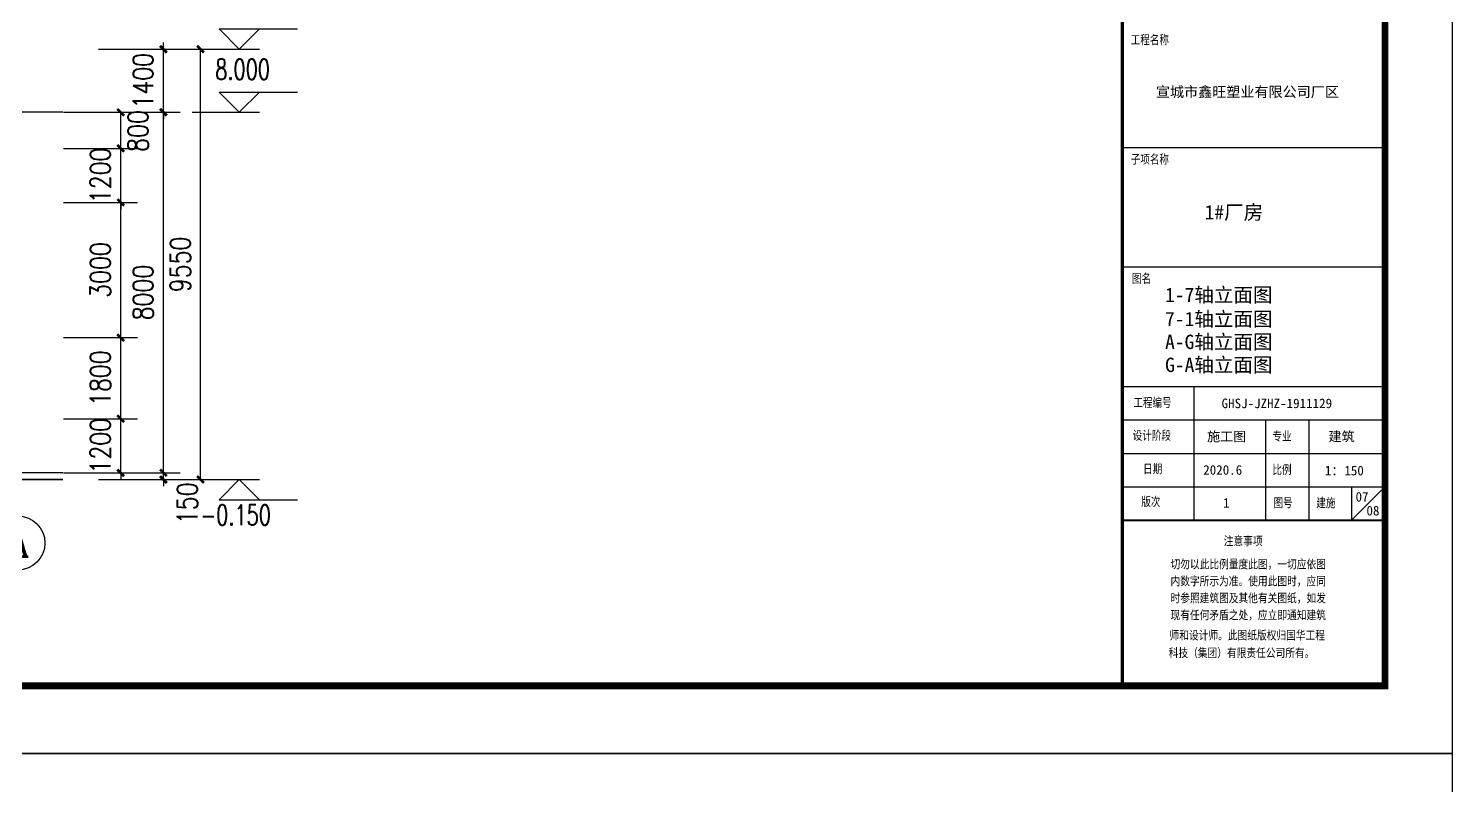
# Model space of a CAD drawing. Extents: x -21908402 to 2004492, y 83987 to 5079726.
# Drawn here: x 1868877 to 1900492, y 146275 to 163075 of the extents above; entities that cross this region are included whole.
import ezdxf
from ezdxf.enums import TextEntityAlignment as Align

# ---------------------------------------------------------------- set-up
doc = ezdxf.new("R2010")
doc.units = 0
doc.header["$LTSCALE"] = 1000
doc.linetypes.add('DOTE', pattern=[2.42, 2, -0.2, 0.02, -0.2])
doc.layers.get('0').update_dxf_attribs({"linetype": 'CONTINUOUS'})
doc.layers.get('DEFPOINTS').update_dxf_attribs({"linetype": 'CONTINUOUS'})
for name, color, linetype in [('1', 140, 'CONTINUOUS'), ('AXIS', 3, 'CONTINUOUS'), ('AXIS_TEXT', 7, 'CONTINUOUS'), ('DIM_ELEV', 3, 'CONTINUOUS'), ('DOTE', 1, 'DOTE'), ('PP-PM-TK', 7, 'CONTINUOUS'), ('PUB_DIM', 3, 'CONTINUOUS'), ('PUB_TEXT', 7, 'CONTINUOUS'), ('PUB_TITLE', 4, 'CONTINUOUS')]:
    doc.layers.add(name, color=color, linetype=linetype)
doc.styles.add('-黑体', font='simhei.ttf', dxfattribs={"width": 0.8})
doc.styles.add('_TCH_AXIS', font='COMPLEX', dxfattribs={"bigfont": 'GBCBIG'})
doc.styles.add('_TCH_DIM', font='SIMPLEX', dxfattribs={"bigfont": 'GBCBIG'})
doc.styles.add('COMPLEX', font='COMPLEX')
doc.styles.add('DIM_FONT', font='simplex.shx', dxfattribs={"width": 0.8})
doc.styles.add('TQ', font='txt.shx', dxfattribs={"width": 0.8, "bigfont": 'hztxt.shx'})
doc.dimstyles.new('DIMN150', dxfattribs={"dimscale": 1.5, "dimtxt": 300, "dimasz": 100, "dimexe": 250, "dimexo": 300, "dimgap": 150, "dimtad": 1, "dimdec": 0, "dimzin": 0, "dimtxsty": 'DIM_FONT', "dimblk": 'ARCHTICK', "dimcen": 0.09, "dimclrt": 7, "dimazin": 3, "dimtfac": 1, "dimtdec": 0, "dimtix": 1, "dimtmove": 0, "dimatfit": 3, "dimtolj": 1, "dimtzin": 0})

# ---------------------------------------------------------------- blocks, each defined once
blk = doc.blocks.new('TK')
at = {"layer": '1'}
for p, q in [((1742537, 353940), (1748371, 353940)), ((1742537, 351288), (1748371, 351288))]:
    blk.add_line(p, q, dxfattribs=at)
at = {"layer": '1', "color": 4}
for p, q in [((1742537, 348637), (1748371, 348637)), ((1744128, 348637), (1744128, 345667)), ((1742537, 347894), (1748371, 347894)), ((1745719, 347894), (1745719, 345667)), ((1746678, 347894), (1746678, 345667)), ((1742537, 347152), (1748371, 347152)), ((1742537, 346409), (1748371, 346409)), ((1747628, 346409), (1747628, 345667)), ((1748371, 346409), (1747628, 345667))]:
    blk.add_line(p, q, dxfattribs=at)
at = {"layer": '1', "color": 4, "const_width": 42.4}
blk.add_lwpolyline([(1742537, 345667), (1748371, 345667)], dxfattribs=at)
at = {"layer": 'PP-PM-TK', "color": 4, "const_width": 74.2}
blk.add_lwpolyline([(1742537, 401993), (1742537, 341993)], dxfattribs=at)
at = {"layer": 'PUB_TEXT', "color": 2, "style": 'TQ'}
for s, height, p in [('工程名称', 212.1, (1742727, 356211)), ('子项名称', 212.1, (1742727, 353559)), ('图名', 212.1, (1742753, 350915)), ('工程编号', 212.1, (1742785, 348159)), ('设计阶段', 212.1, (1742771, 347431)), ('专业', 212.1, (1745873, 347413)), ('日期', 212.1, (1743002, 346688)), ('比例', 212.1, (1745873, 346671)), ('版次', 212.1, (1742961, 345960)), ('图号', 212.1, (1745896, 345936)), ('建施', 212.1, (1746846, 345935)), ('注意事项', 205.3, (1744792, 345092)), ('切勿以此比例量度此图，一切应依图', 205.34, (1743610, 344577)), ('内数字所示为准。使用此图时，应同', 205.34, (1743610, 344201)), ('时参照建筑图及其他有关图纸，如发', 205.34, (1743610, 343825)), ('现有任何矛盾之处，应立即通知建筑', 205.34, (1743610, 343448)), ('师和设计师。此图纸版权归国华工程', 205.34, (1743589, 343000)), ('科技（集团）有限责任公司所有。', 205.34, (1743570, 342608))]:
    blk.add_text(s, height=height, dxfattribs=at).set_placement(p)
at = {"layer": 'PUB_TITLE', "color": 255, "style": '-黑体'}
for s, height, p in [('宣城市鑫旺塑业有限公司厂区', 229.1, (1743286, 355060)), ('1#厂房', 318.2, (1744367, 352344)), ('GHSJ-JZHZ-1911129', 212.13, (1744744, 348155)), ('施工图', 212.1, (1744422, 347420)), ('建筑', 212.1, (1747119, 347420)), ('2020.6', 212.1, (1744336, 346678)), ('1：150', 212.1, (1747035, 346663)), ('1', 212, (1744775, 345945)), ('08', 212.1, (1747960, 345774))]:
    blk.add_text(s, height=height, dxfattribs=at).set_placement(p)
blk = doc.blocks.new('_ARCHTICK')
at = {"color": 0, "linetype": 'BYBLOCK', "const_width": 0.4}
blk.add_lwpolyline([(-0.5, -0.5), (0.5, 0.5)], dxfattribs=at)
blk = doc.blocks.new('*D78')
at = {"layer": 'DEFPOINTS', "color": 0}
for p in [(1869207, 154415), (1870924, 154415), (1869207, 153215)]:
    blk.add_point(p, dxfattribs=at)
at = {"layer": 'PUB_DIM', "color": 0}
for p, q in [((1869657, 154415), (1871299, 154415)), ((1870924, 154415), (1870924, 154565)), ((1870924, 153215), (1870924, 154415)), ((1869657, 153215), (1871299, 153215)), ((1870924, 153215), (1870924, 153065))]:
    blk.add_line(p, q, dxfattribs=at)
at = {"layer": 'PUB_DIM', "color": 0, "xscale": 150, "yscale": 150, "zscale": 150}
for p, rotation in [((1870924, 154415), 270), ((1870924, 153215), 90)]:
    blk.add_blockref('_ARCHTICK', p, dxfattribs=dict(at, rotation=rotation))
at = {"layer": 'PUB_DIM', "color": 7, "insert": (1870474, 153815), "char_height": 450, "attachment_point": 5, "rotation": 90, "style": 'DIM_FONT'}
blk.add_mtext('\\A1;1200', dxfattribs=at)
blk = doc.blocks.new('*D79')
at = {"layer": 'DEFPOINTS', "color": 0}
for p in [(1869207, 156215), (1870924, 156215), (1869207, 154415)]:
    blk.add_point(p, dxfattribs=at)
at = {"layer": 'PUB_DIM', "color": 0}
for p, q in [((1869657, 156215), (1871299, 156215)), ((1870924, 154415), (1870924, 156215)), ((1869657, 154415), (1871299, 154415))]:
    blk.add_line(p, q, dxfattribs=at)
at = {"layer": 'PUB_DIM', "color": 0, "xscale": 150, "yscale": 150, "zscale": 150}
for p, rotation in [((1870924, 156215), 90), ((1870924, 154415), 270)]:
    blk.add_blockref('_ARCHTICK', p, dxfattribs=dict(at, rotation=rotation))
at = {"layer": 'PUB_DIM', "color": 7, "insert": (1870474, 155315), "char_height": 450, "attachment_point": 5, "rotation": 90, "style": 'DIM_FONT'}
blk.add_mtext('\\A1;1800', dxfattribs=at)
blk = doc.blocks.new('*D80')
at = {"layer": 'DEFPOINTS', "color": 0}
for p in [(1869207, 159215), (1870924, 159215), (1869207, 156215)]:
    blk.add_point(p, dxfattribs=at)
at = {"layer": 'PUB_DIM', "color": 0}
for p, q in [((1869657, 159215), (1871299, 159215)), ((1870924, 156215), (1870924, 159215)), ((1869657, 156215), (1871299, 156215))]:
    blk.add_line(p, q, dxfattribs=at)
at = {"layer": 'PUB_DIM', "color": 0, "xscale": 150, "yscale": 150, "zscale": 150}
for p, rotation in [((1870924, 159215), 90), ((1870924, 156215), 270)]:
    blk.add_blockref('_ARCHTICK', p, dxfattribs=dict(at, rotation=rotation))
at = {"layer": 'PUB_DIM', "color": 7, "insert": (1870474, 157715), "char_height": 450, "attachment_point": 5, "rotation": 90, "style": 'DIM_FONT'}
blk.add_mtext('\\A1;3000', dxfattribs=at)
blk = doc.blocks.new('*D81')
at = {"layer": 'DEFPOINTS', "color": 0}
for p in [(1869207, 160415), (1870924, 160415), (1869207, 159215)]:
    blk.add_point(p, dxfattribs=at)
at = {"layer": 'PUB_DIM', "color": 0}
for p, q in [((1869657, 160415), (1871299, 160415)), ((1870924, 160415), (1870924, 160565)), ((1870924, 159215), (1870924, 160415)), ((1869657, 159215), (1871299, 159215)), ((1870924, 159215), (1870924, 159065))]:
    blk.add_line(p, q, dxfattribs=at)
at = {"layer": 'PUB_DIM', "color": 0, "xscale": 150, "yscale": 150, "zscale": 150}
for p, rotation in [((1870924, 160415), 270), ((1870924, 159215), 90)]:
    blk.add_blockref('_ARCHTICK', p, dxfattribs=dict(at, rotation=rotation))
at = {"layer": 'PUB_DIM', "color": 7, "insert": (1870474, 159815), "char_height": 450, "attachment_point": 5, "rotation": 90, "style": 'DIM_FONT'}
blk.add_mtext('\\A1;1200', dxfattribs=at)
blk = doc.blocks.new('*D82')
at = {"layer": 'DEFPOINTS', "color": 0}
for p in [(1869207, 161215), (1870924, 161215), (1869207, 160415)]:
    blk.add_point(p, dxfattribs=at)
at = {"layer": 'PUB_DIM', "color": 0}
for p, q in [((1869657, 161215), (1871299, 161215)), ((1870924, 160415), (1870924, 161215)), ((1869657, 160415), (1871299, 160415))]:
    blk.add_line(p, q, dxfattribs=at)
at = {"layer": 'PUB_DIM', "color": 0, "xscale": 150, "yscale": 150, "zscale": 150}
for p, rotation in [((1870924, 161215), 90), ((1870924, 160415), 270)]:
    blk.add_blockref('_ARCHTICK', p, dxfattribs=dict(at, rotation=rotation))
at = {"layer": 'PUB_DIM', "color": 7, "insert": (1871307, 160800), "char_height": 450, "attachment_point": 5, "rotation": 90, "style": 'DIM_FONT'}
blk.add_mtext('\\A1;800', dxfattribs=at)
blk = doc.blocks.new('*D83')
at = {"layer": 'DEFPOINTS', "color": 0}
for p in [(1870720, 162615), (1872696, 162615), (1870720, 153065)]:
    blk.add_point(p, dxfattribs=at)
at = {"layer": 'PUB_DIM', "color": 0}
for p, q in [((1871170, 162615), (1873071, 162615)), ((1872696, 153065), (1872696, 162615)), ((1871170, 153065), (1873071, 153065))]:
    blk.add_line(p, q, dxfattribs=at)
at = {"layer": 'PUB_DIM', "color": 0, "xscale": 150, "yscale": 150, "zscale": 150}
for p, rotation in [((1872696, 162615), 90), ((1872696, 153065), 270)]:
    blk.add_blockref('_ARCHTICK', p, dxfattribs=dict(at, rotation=rotation))
at = {"layer": 'PUB_DIM', "color": 7, "insert": (1872246, 157840), "char_height": 450, "attachment_point": 5, "rotation": 90, "style": 'DIM_FONT'}
blk.add_mtext('\\A1;9550', dxfattribs=at)
blk = doc.blocks.new('*D84')
at = {"layer": 'DEFPOINTS', "color": 0}
for p in [(1869981, 153215), (1869981, 153065), (1871873, 153215)]:
    blk.add_point(p, dxfattribs=at)
at = {"layer": 'PUB_DIM', "color": 0}
for p, q in [((1871873, 153215), (1871873, 153365)), ((1870431, 153215), (1872248, 153215)), ((1870431, 153065), (1872248, 153065)), ((1871873, 153065), (1871873, 153215)), ((1871873, 153065), (1871873, 152915))]:
    blk.add_line(p, q, dxfattribs=at)
at = {"layer": 'PUB_DIM', "color": 0, "xscale": 150, "yscale": 150, "zscale": 150}
for p, rotation in [((1871873, 153215), 270), ((1871873, 153065), 90)]:
    blk.add_blockref('_ARCHTICK', p, dxfattribs=dict(at, rotation=rotation))
at = {"layer": 'PUB_DIM', "color": 7, "insert": (1872404, 152540), "char_height": 450, "attachment_point": 5, "rotation": 90, "style": 'DIM_FONT'}
blk.add_mtext('\\A1;150', dxfattribs=at)
blk = doc.blocks.new('*D85')
at = {"layer": 'DEFPOINTS', "color": 0}
for p in [(1869981, 161215), (1871873, 161215), (1869981, 153215)]:
    blk.add_point(p, dxfattribs=at)
at = {"layer": 'PUB_DIM', "color": 0}
for p, q in [((1870431, 161215), (1872248, 161215)), ((1871873, 153215), (1871873, 161215)), ((1870431, 153215), (1872248, 153215))]:
    blk.add_line(p, q, dxfattribs=at)
at = {"layer": 'PUB_DIM', "color": 0, "xscale": 150, "yscale": 150, "zscale": 150}
for p, rotation in [((1871873, 161215), 90), ((1871873, 153215), 270)]:
    blk.add_blockref('_ARCHTICK', p, dxfattribs=dict(at, rotation=rotation))
at = {"layer": 'PUB_DIM', "color": 7, "insert": (1871423, 157215), "char_height": 450, "attachment_point": 5, "rotation": 90, "style": 'DIM_FONT'}
blk.add_mtext('\\A1;8000', dxfattribs=at)
blk = doc.blocks.new('*D86')
at = {"layer": 'DEFPOINTS', "color": 0}
for p in [(1869981, 162615), (1871873, 162615), (1869981, 161215)]:
    blk.add_point(p, dxfattribs=at)
at = {"layer": 'PUB_DIM', "color": 0}
for p, q in [((1870431, 162615), (1872248, 162615)), ((1871873, 162615), (1871873, 162765)), ((1871873, 161215), (1871873, 162615)), ((1870431, 161215), (1872248, 161215)), ((1871873, 161215), (1871873, 161065))]:
    blk.add_line(p, q, dxfattribs=at)
at = {"layer": 'PUB_DIM', "color": 0, "xscale": 150, "yscale": 150, "zscale": 150}
for p, rotation in [((1871873, 162615), 270), ((1871873, 161215), 90)]:
    blk.add_blockref('_ARCHTICK', p, dxfattribs=dict(at, rotation=rotation))
at = {"layer": 'PUB_DIM', "color": 7, "insert": (1871423, 161915), "char_height": 450, "attachment_point": 5, "rotation": 90, "style": 'DIM_FONT'}
blk.add_mtext('\\A1;1400', dxfattribs=at)
blk = doc.blocks.new('_AXISO')
blk.add_circle((0, 0), 0.5)
at = {"layer": 'AXIS_TEXT', "style": 'COMPLEX', "width": 1.041667}
blk.add_attdef('A', text='', height=0.56, dxfattribs=at).set_placement((-0.25, -0.28), (0.25, -0.28), align=Align.FIT)

msp = doc.modelspace()

# ---------------------------------------------------------------- linework, layer by layer
at = {"const_width": 30}
msp.add_lwpolyline([(1869641.3, 153064.8), (1833841.3, 153064.8), (1832341.3, 153064.8)], dxfattribs=at)
msp.add_lwpolyline([(1869641.3, 153064.8), (1833041.3, 153064.8)])
at = {"layer": 'DIM_ELEV'}
for p, q in [((1873558, 162614.8), (1873108, 163064.8)), ((1873108, 163064.8), (1874850.6, 163064.8)), ((1873558, 162614.8), (1874008, 163064.8)), ((1872508, 162614.8), (1874008, 162614.8)), ((1873558, 161214.8), (1873108, 161664.8)), ((1873108, 161664.8), (1874850.6, 161664.8)), ((1873558, 161214.8), (1874008, 161664.8)), ((1872508, 161214.8), (1874008, 161214.8)), ((1872508, 153064.8), (1874008, 153064.8)), ((1873558, 153064.8), (1873108, 152614.8)), ((1873558, 153064.8), (1874008, 152614.8)), ((1873108, 152614.8), (1874850.6, 152614.8))]:
    msp.add_line(p, q, dxfattribs=at)
at = {"layer": 'DOTE'}
for p, q in [((1869641.3, 161214.8), (1833041.3, 161214.8)), ((1869641.3, 153214.8), (1833041.3, 153214.8)), ((1869641.3, 153064.8), (1833041.3, 153064.8))]:
    msp.add_line(p, q, dxfattribs=at)
at = {"layer": 'PUB_TITLE'}
for points in [[(1811391.5, 146987.2), (1900491.5, 146987.2), (1900491.5, 209987.2), (1811391.5, 209987.2)], [(1811391.5, 83987.2), (1900491.5, 83987.2), (1900491.5, 146987.2), (1811391.5, 146987.2)]]:
    msp.add_lwpolyline(points, close=True, dxfattribs=at)
at = {"layer": 'PUB_TITLE', "const_width": 150}
msp.add_lwpolyline([(1815141.5, 148487.2), (1898991.5, 148487.2), (1898991.5, 208487.2), (1815141.5, 208487.2)], close=True, dxfattribs=at)

# ---------------------------------------------------------------- block references
msp.add_blockref('TK', (150620.9, -193505.5))
at = {"layer": 'AXIS'}
ref = msp.add_blockref('_AXISO', (1868641.3, 151655.7), dxfattribs=dict(at, xscale=1200, yscale=1200, zscale=1200))
ref.add_attrib('A', 'A', dxfattribs={"layer": 'AXIS_TEXT', "height": 594.7, "style": '_TCH_AXIS'}).set_placement((1868386.4, 151358.4), (1868896.2, 151358.4), align=Align.FIT)

# ---------------------------------------------------------------- texts
at = {"layer": 'PUB_TEXT', "style": '_TCH_DIM', "width": 0.705882}
for s, p in [('8.000', (1873023.6, 161945.1)), ('-0.150', (1872693.6, 152055.1))]:
    msp.add_text(s, height=446.25, dxfattribs=at).set_placement(p)
at = {"layer": 'PUB_TITLE', "color": 255, "style": '-黑体'}
for s, height, p in [('1-7轴立面图', 318.19, (1894110.3, 157005)), ('7-1轴立面图', 318.19, (1894110.3, 156469.1)), ('A-G轴立面图', 318.19, (1894110.3, 155961.6)), ('G-A轴立面图', 318.19, (1894110.3, 155451.8)), ('07', 212.13, (1898338.4, 152576.4))]:
    msp.add_text(s, height=height, dxfattribs=at).set_placement(p)

# ---------------------------------------------------------------- dimensions: what is measured, and where the dimension line sits
at = {"layer": 'PUB_DIM'}
for p1, p2, distance, picture, middle in [((1869981.1, 161214.8), (1869981.1, 162614.8), -1891.5, '*D86', (1871422.6, 161914.8)), ((1870719.9, 153064.8), (1870719.9, 162614.8), -1975.8, '*D83', (1872245.8, 157839.8)), ((1869981.1, 153214.8), (1869981.1, 161214.8), -1891.5, '*D85', (1871422.6, 157214.8)), ((1869206.8, 159214.8), (1869206.8, 160414.8), -1717.4, '*D81', (1870474.2, 159814.8)), ((1869206.8, 156214.8), (1869206.8, 159214.8), -1717.4, '*D80', (1870474.2, 157714.8)), ((1869206.8, 154414.8), (1869206.8, 156214.8), -1717.4, '*D79', (1870474.2, 155314.8)), ((1869206.8, 153214.8), (1869206.8, 154414.8), -1717.4, '*D78', (1870474.2, 153814.8))]:
    dim = msp.add_aligned_dim(p1=p1, p2=p2, distance=distance, dimstyle='DIMN150', dxfattribs=at)
    dim.commit()
    dim.dimension.update_dxf_attribs({"geometry": picture, "text_midpoint": middle})
for base, p1, p2, picture, middle in [((1870924.2, 161214.8), (1869206.8, 160414.8), (1869206.8, 161214.8), '*D82', (1871306.8, 160800.5)), ((1871872.6, 153214.8), (1869981.1, 153064.8), (1869981.1, 153214.8), '*D84', (1872404.3, 152539.8))]:
    dim = msp.add_linear_dim(base=base, p1=p1, p2=p2, angle=90, dimstyle='DIMN150', dxfattribs=at)
    dim.commit()
    dim.dimension.update_dxf_attribs({"geometry": picture, "text_midpoint": middle, "dimtype": 129})

doc.saveas('drawing.dxf')
